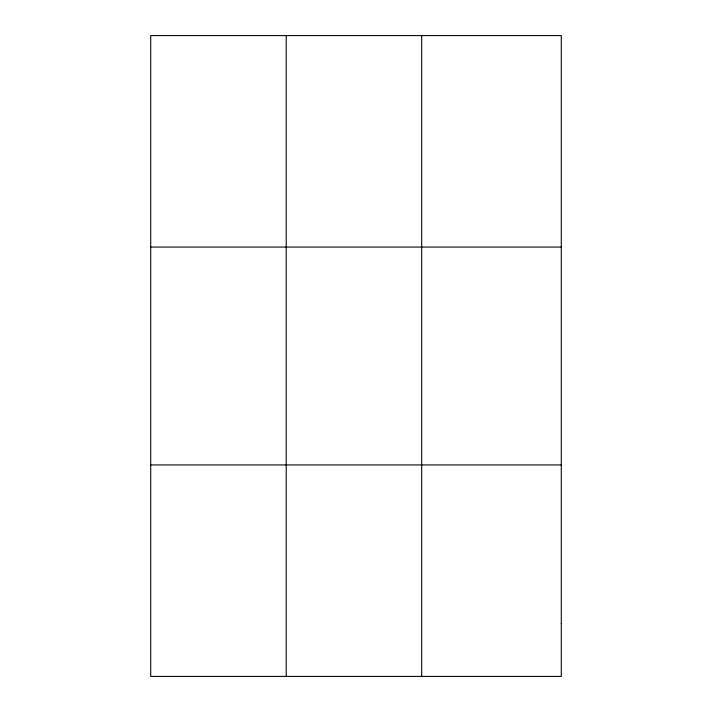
<?xml version="1.0" encoding="UTF-8"?>
<svg xmlns="http://www.w3.org/2000/svg" width="712" height="712" viewBox="0 0 712 712"><rect width="100%" height="100%" fill="white"/><g stroke="black" fill="none" stroke-linecap="round" stroke-linejoin="round"><path stroke-width="1.07" d="M286.206 35.6L286.206 676.4M421.691 35.6L421.691 676.4M150.721 247.064L561.279 247.064M150.721 464.936L561.279 464.936M561.279 623.534L561.279 676.4L150.721 676.4L150.721 35.6L561.279 35.6L561.279 623.534"/></g></svg>
